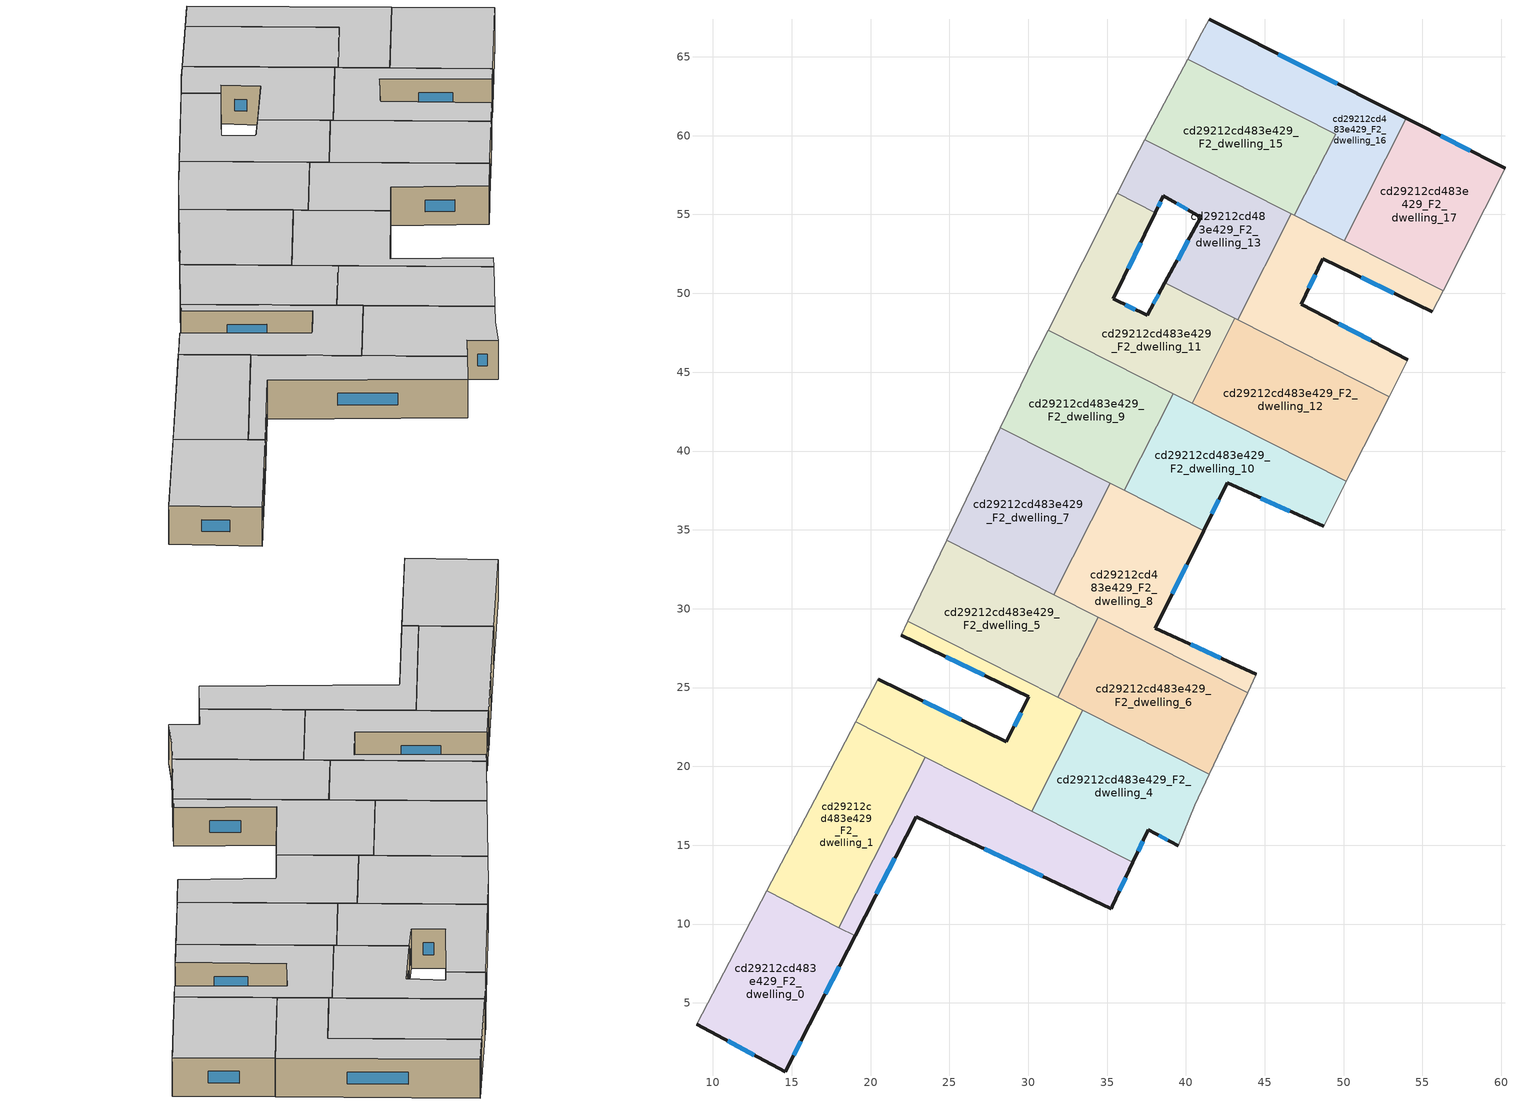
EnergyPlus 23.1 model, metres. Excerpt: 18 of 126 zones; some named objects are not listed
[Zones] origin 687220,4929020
cd29212cd483e429_F2_dwelling_0
 floor to cd29212cd483e429_F1_dwelling_0 (EU_floor_Construction): 19.02,9.26 16.12,3.6 14.59,0.63 8.96,3.66 13.42,12.1 z6
 wall outside (EU_wall_Construction): 8.96,3.66 14.59,0.63 16.12,3.6 19.02,9.26 z6:9
 wall adiabatic (EU_wall_Construction): 13.42,12.1 8.96,3.66 z6:9
 wall to cd29212cd483e429_F2_dwelling_1 (EU_wall_Construction): 18,9.78 13.42,12.1 z6:9
 wall to cd29212cd483e429_F2_dwelling_2 (EU_wall_Construction): 19.02,9.26 18,9.78 z6:9
 window (EU_Window_Construction): 17.14,5.59 18,7.28 / 15.13,1.68 15.59,2.56 / 10.94,2.6 12.62,1.7 z7.05:7.95
 ceiling to cd29212cd483e429_F3_dwelling_0 (EU_floor_Construction): 16.12,3.6 19.02,9.26 13.42,12.1 8.96,3.66 14.59,0.63 z9
cd29212cd483e429_F2_dwelling_1
 floor to cd29212cd483e429_F1_dwelling_1 (EU_floor_Construction): 23.47,20.58 18,9.78 13.42,12.1 16.78,18.48 19.05,22.82 z6
 wall adiabatic (EU_wall_Construction): 19.05,22.82 16.78,18.48 13.42,12.1 z6:9
 wall to cd29212cd483e429_F2_dwelling_2 (EU_wall_Construction): 18,9.78 23.47,20.58 z6:9
 wall to cd29212cd483e429_F2_dwelling_3 (EU_wall_Construction): 23.47,20.58 19.05,22.82 z6:9
 ceiling to cd29212cd483e429_F3_dwelling_1 (EU_floor_Construction): 18,9.78 23.47,20.58 19.05,22.82 16.78,18.48 13.42,12.1 z9
cd29212cd483e429_F2_dwelling_10
 floor to cd29212cd483e429_F1_dwelling_10 (EU_floor_Construction): 50.17,38.08 48.73,35.22 42.61,37.98 41.12,34.96 36.09,37.5 39.2,43.63 z6
 wall outside (EU_wall_Construction): 41.12,34.96 42.61,37.98 48.73,35.22 z6:9
 wall to cd29212cd483e429_F2_dwelling_9 (EU_wall_Construction): 39.2,43.63 36.09,37.5 z6:9
 wall adiabatic (EU_wall_Construction): 48.73,35.22 50.17,38.08 z6:9
 wall to cd29212cd483e429_F2_dwelling_8 (EU_wall_Construction): 36.09,37.5 41.12,34.96 z6:9
 wall to cd29212cd483e429_F2_dwelling_12 (EU_wall_Construction): 50.17,38.08 40.39,43.03 z6:9
 wall to cd29212cd483e429_F2_dwelling_11 (EU_wall_Construction): 40.39,43.03 39.2,43.63 z6:9
 window (EU_Window_Construction): 44.76,37.02 46.59,36.19 / 41.64,36.02 42.09,36.92 z7.05:7.95
 ceiling to cd29212cd483e429_F3_dwelling_10 (EU_floor_Construction): 48.73,35.22 50.17,38.08 39.2,43.63 36.09,37.5 41.12,34.96 42.61,37.98 z9
cd29212cd483e429_F2_dwelling_11
 floor to cd29212cd483e429_F1_dwelling_11 (EU_floor_Construction): 38.06,55.11 35.4,49.64 37.54,48.6 38.67,50.66 43.11,48.41 40.39,43.03 31.26,47.65 35.64,56.34 z6
 wall outside (EU_wall_Construction): 38.67,50.66 37.54,48.6 35.4,49.64 38.06,55.11 z6:9
 wall to cd29212cd483e429_F2_dwelling_13 (EU_wall_Construction): 38.06,55.11 35.64,56.34 / 43.11,48.41 38.67,50.66 z6:9
 wall to cd29212cd483e429_F2_dwelling_12 (EU_wall_Construction): 40.39,43.03 43.11,48.41 z6:9
 wall adiabatic (EU_wall_Construction): 35.64,56.34 31.26,47.65 z6:9
 wall to cd29212cd483e429_F2_dwelling_9 (EU_wall_Construction): 31.26,47.65 39.2,43.63 z6:9
 window (EU_Window_Construction): 36.33,51.56 37.13,53.2 / 36.79,48.97 36.15,49.28 / 38.28,49.94 37.94,49.32 z7.05:7.95
 ceiling to cd29212cd483e429_F3_dwelling_11 (EU_floor_Construction): 40.39,43.03 43.11,48.41 38.67,50.66 37.54,48.6 35.4,49.64 38.06,55.11 35.64,56.34 31.26,47.65 z9
cd29212cd483e429_F2_dwelling_12
 floor to cd29212cd483e429_F1_dwelling_12 (EU_floor_Construction): 52.89,43.45 50.45,38.64 50.17,38.08 40.39,43.03 43.11,48.41 z6
 wall adiabatic (EU_wall_Construction): 50.17,38.08 50.45,38.64 52.89,43.45 z6:9
 wall to cd29212cd483e429_F2_dwelling_14 (EU_wall_Construction): 52.89,43.45 43.28,48.32 z6:9
 wall to cd29212cd483e429_F2_dwelling_13 (EU_wall_Construction): 43.28,48.32 43.11,48.41 z6:9
 ceiling to cd29212cd483e429_F3_dwelling_12 (EU_floor_Construction): 50.45,38.64 52.89,43.45 43.11,48.41 40.39,43.03 50.17,38.08 z9
cd29212cd483e429_F2_dwelling_13
 floor to cd29212cd483e429_F1_dwelling_13 (EU_floor_Construction): 46.69,55.04 43.28,48.32 38.67,50.66 40.95,54.81 38.57,56.18 38.06,55.11 35.64,56.34 36.68,58.41 37.4,59.75 z6
 wall outside (EU_wall_Construction): 38.06,55.11 38.57,56.18 40.95,54.81 38.67,50.66 z6:9
 wall adiabatic (EU_wall_Construction): 37.4,59.75 36.68,58.41 35.64,56.34 z6:9
 wall to cd29212cd483e429_F2_dwelling_14 (EU_wall_Construction): 43.28,48.32 46.69,55.04 z6:9
 wall to cd29212cd483e429_F2_dwelling_15 (EU_wall_Construction): 46.69,55.04 37.4,59.75 z6:9
 window (EU_Window_Construction): 39.41,55.7 40.12,55.29 / 38.24,55.49 38.39,55.81 / 40.15,53.35 39.47,52.11 z7.05:7.95
 ceiling to cd29212cd483e429_F3_dwelling_13 (EU_floor_Construction): 43.28,48.32 46.69,55.04 37.4,59.75 36.68,58.41 35.64,56.34 38.06,55.11 38.57,56.18 40.95,54.81 38.67,50.66 z9
cd29212cd483e429_F2_dwelling_14
 floor to cd29212cd483e429_F1_dwelling_14 (EU_floor_Construction): 56.31,50.17 55.62,48.82 48.67,52.2 47.32,49.32 54.07,45.78 52.89,43.45 43.28,48.32 46.69,55.04 z6
 wall outside (EU_wall_Construction): 54.07,45.78 47.32,49.32 48.67,52.2 55.62,48.82 z6:9
 wall adiabatic (EU_wall_Construction): 55.62,48.82 56.31,50.17 / 52.89,43.45 54.07,45.78 z6:9
 wall to cd29212cd483e429_F2_dwelling_17 (EU_wall_Construction): 56.31,50.17 50.04,53.34 z6:9
 wall to cd29212cd483e429_F2_dwelling_16 (EU_wall_Construction): 50.04,53.35 46.88,54.95 z6:9
 wall to cd29212cd483e429_F2_dwelling_15 (EU_wall_Construction): 46.88,54.95 46.69,55.04 z6:9
 window (EU_Window_Construction): 51.11,51.02 53.19,50.01 / 47.8,50.33 48.2,51.19 / 51.71,47.02 49.69,48.08 z7.05:7.95
 ceiling to cd29212cd483e429_F3_dwelling_14 (EU_floor_Construction): 54.07,45.78 47.32,49.32 48.67,52.2 55.62,48.82 56.31,50.17 46.69,55.04 43.28,48.32 52.89,43.45 z9
cd29212cd483e429_F2_dwelling_15
 floor to cd29212cd483e429_F1_dwelling_15 (EU_floor_Construction): 49.49,60.09 46.88,54.95 37.4,59.75 40.12,64.84 z6
 wall to cd29212cd483e429_F2_dwelling_16 (EU_wall_Construction): 46.88,54.95 49.49,60.09 40.12,64.84 z6:9
 wall adiabatic (EU_wall_Construction): 40.12,64.84 37.4,59.75 z6:9
 ceiling to cd29212cd483e429_F3_dwelling_15 (EU_floor_Construction): 46.88,54.95 49.49,60.09 40.12,64.84 37.4,59.75 z9
cd29212cd483e429_F2_dwelling_16
 floor to cd29212cd483e429_F1_dwelling_16 (EU_floor_Construction): 53.96,61.09 50.04,53.34 46.88,54.95 49.49,60.09 40.12,64.84 41.01,66.51 41.47,67.38 z6
 wall outside (EU_wall_Construction): 53.96,61.09 41.47,67.38 z6:9
 wall adiabatic (EU_wall_Construction): 41.47,67.38 41.01,66.51 40.12,64.84 z6:9
 wall to cd29212cd483e429_F2_dwelling_17 (EU_wall_Construction): 50.04,53.34 53.96,61.09 z6:9
 window (EU_Window_Construction): 49.58,63.29 45.85,65.17 z7.05:7.95
 ceiling to cd29212cd483e429_F3_dwelling_16 (EU_floor_Construction): 50.04,53.34 53.96,61.09 41.47,67.38 41.01,66.51 40.12,64.84 49.49,60.09 46.88,54.95 z9
cd29212cd483e429_F2_dwelling_17
 floor to cd29212cd483e429_F1_dwelling_17 (EU_floor_Construction): 60.23,57.92 56.31,50.17 50.04,53.34 53.96,61.09 z6
 wall outside (EU_wall_Construction): 60.23,57.92 53.96,61.09 z6:9
 wall adiabatic (EU_wall_Construction): 56.31,50.17 60.23,57.92 z6:9
 window (EU_Window_Construction): 58.03,59.03 56.16,59.98 z7.05:7.95
 ceiling to cd29212cd483e429_F3_dwelling_17 (EU_floor_Construction): 56.31,50.17 60.23,57.92 53.96,61.09 50.04,53.34 z9
cd29212cd483e429_F2_dwelling_2
 floor to cd29212cd483e429_F1_dwelling_2 (EU_floor_Construction): 36.64,13.91 35.32,11.12 35.25,10.97 22.88,16.81 19.02,9.26 18,9.78 23.47,20.58 z6
 wall outside (EU_wall_Construction): 19.02,9.26 22.88,16.81 35.25,10.97 35.32,11.12 36.64,13.91 z6:9
 wall to cd29212cd483e429_F2_dwelling_4 (EU_wall_Construction): 36.64,13.91 30.22,17.16 z6:9
 wall to cd29212cd483e429_F2_dwelling_3 (EU_wall_Construction): 30.22,17.16 23.47,20.58 z6:9
 window (EU_Window_Construction): 27.22,14.77 30.92,13.02 / 20.37,11.91 21.53,14.17 / 35.79,12.1 36.18,12.93 z7.05:7.95
 ceiling to cd29212cd483e429_F3_dwelling_2 (EU_floor_Construction): 35.25,10.97 35.32,11.12 36.64,13.91 23.47,20.58 18,9.78 19.02,9.26 22.88,16.81 z9
cd29212cd483e429_F2_dwelling_3
 floor to cd29212cd483e429_F1_dwelling_3 (EU_floor_Construction): 33.47,23.57 30.22,17.16 19.05,22.82 19.19,23.08 20.46,25.49 20.47,25.51 28.61,21.56 30.04,24.4 21.94,28.32 22.36,29.2 z6
 wall outside (EU_wall_Construction): 21.94,28.32 30.04,24.4 28.61,21.56 20.47,25.51 z6:9
 wall adiabatic (EU_wall_Construction): 20.47,25.51 20.46,25.49 19.19,23.08 19.05,22.82 / 22.36,29.2 21.94,28.32 z6:9
 wall to cd29212cd483e429_F2_dwelling_4 (EU_wall_Construction): 30.22,17.16 33.47,23.57 z6:9
 wall to cd29212cd483e429_F2_dwelling_5 (EU_wall_Construction): 31.86,24.39 22.36,29.2 z6:9
 wall to cd29212cd483e429_F2_dwelling_6 (EU_wall_Construction): 33.47,23.57 31.86,24.39 z6:9
 window (EU_Window_Construction): 25.76,22.95 23.33,24.13 / 29.54,23.41 29.12,22.56 / 24.78,26.95 27.2,25.78 z7.05:7.95
 ceiling to cd29212cd483e429_F3_dwelling_3 (EU_floor_Construction): 30.22,17.16 33.47,23.57 22.36,29.2 21.94,28.32 30.04,24.4 28.61,21.56 20.47,25.51 20.46,25.49 19.19,23.08 19.05,22.82 z9
cd29212cd483e429_F2_dwelling_4
 floor to cd29212cd483e429_F1_dwelling_4 (EU_floor_Construction): 41.48,19.52 40.55,17.54 39.52,14.98 37.61,15.97 36.64,13.91 30.22,17.16 33.47,23.57 z6
 wall outside (EU_wall_Construction): 36.64,13.91 37.61,15.97 39.52,14.98 z6:9
 wall adiabatic (EU_wall_Construction): 39.52,14.98 40.55,17.54 41.48,19.52 z6:9
 wall to cd29212cd483e429_F2_dwelling_6 (EU_wall_Construction): 41.48,19.52 33.47,23.57 z6:9
 window (EU_Window_Construction): 38.28,15.63 38.85,15.33 / 36.98,14.63 37.27,15.25 z7.05:7.95
 ceiling to cd29212cd483e429_F3_dwelling_4 (EU_floor_Construction): 39.52,14.98 40.55,17.54 41.48,19.52 33.47,23.57 30.22,17.16 36.64,13.91 37.61,15.97 z9
cd29212cd483e429_F2_dwelling_5
 floor to cd29212cd483e429_F1_dwelling_5 (EU_floor_Construction): 34.43,29.47 31.86,24.39 22.36,29.2 24.82,34.34 z6
 wall to cd29212cd483e429_F2_dwelling_6 (EU_wall_Construction): 31.86,24.39 34.43,29.47 z6:9
 wall adiabatic (EU_wall_Construction): 24.82,34.34 22.36,29.2 z6:9
 wall to cd29212cd483e429_F2_dwelling_7 (EU_wall_Construction): 31.62,30.89 24.82,34.34 z6:9
 wall to cd29212cd483e429_F2_dwelling_8 (EU_wall_Construction): 34.43,29.47 31.62,30.89 z6:9
 ceiling to cd29212cd483e429_F3_dwelling_5 (EU_floor_Construction): 31.86,24.39 34.43,29.47 24.82,34.34 22.36,29.2 z9
cd29212cd483e429_F2_dwelling_6
 floor to cd29212cd483e429_F1_dwelling_6 (EU_floor_Construction): 43.92,24.67 41.48,19.52 31.86,24.39 34.43,29.47 z6
 wall adiabatic (EU_wall_Construction): 41.48,19.52 43.92,24.67 z6:9
 wall to cd29212cd483e429_F2_dwelling_8 (EU_wall_Construction): 43.92,24.67 34.43,29.47 z6:9
 ceiling to cd29212cd483e429_F3_dwelling_6 (EU_floor_Construction): 41.48,19.52 43.92,24.67 34.43,29.47 31.86,24.39 z9
cd29212cd483e429_F2_dwelling_7
 floor to cd29212cd483e429_F1_dwelling_7 (EU_floor_Construction): 35.19,37.96 31.62,30.89 24.82,34.34 28.24,41.48 z6
 wall to cd29212cd483e429_F2_dwelling_8 (EU_wall_Construction): 31.62,30.89 35.19,37.96 z6:9
 wall adiabatic (EU_wall_Construction): 28.24,41.48 24.82,34.34 z6:9
 wall to cd29212cd483e429_F2_dwelling_9 (EU_wall_Construction): 35.19,37.96 28.24,41.48 z6:9
 ceiling to cd29212cd483e429_F3_dwelling_7 (EU_floor_Construction): 31.62,30.89 35.19,37.96 28.24,41.48 24.82,34.34 z9
cd29212cd483e429_F2_dwelling_8
 floor to cd29212cd483e429_F1_dwelling_8 (EU_floor_Construction): 41.12,34.96 38.06,28.77 44.46,25.83 43.92,24.67 31.62,30.89 35.19,37.96 z6
 wall outside (EU_wall_Construction): 44.46,25.83 38.06,28.77 41.12,34.96 z6:9
 wall adiabatic (EU_wall_Construction): 43.92,24.67 44.46,25.83 z6:9
 wall to cd29212cd483e429_F2_dwelling_9 (EU_wall_Construction): 36.09,37.5 35.19,37.96 z6:9
 window (EU_Window_Construction): 39.13,30.94 40.05,32.79 / 42.22,26.86 40.31,27.74 z7.05:7.95
 ceiling to cd29212cd483e429_F3_dwelling_8 (EU_floor_Construction): 43.92,24.67 44.46,25.83 38.06,28.77 41.12,34.96 35.19,37.96 31.62,30.89 z9
cd29212cd483e429_F2_dwelling_9
 floor to cd29212cd483e429_F1_dwelling_9 (EU_floor_Construction): 39.2,43.63 36.09,37.5 28.24,41.48 29.97,45.08 29.98,45.12 31.26,47.65 z6
 wall adiabatic (EU_wall_Construction): 31.26,47.65 29.98,45.12 29.97,45.08 28.24,41.48 z6:9
 ceiling to cd29212cd483e429_F3_dwelling_9 (EU_floor_Construction): 36.09,37.5 39.2,43.63 31.26,47.65 29.98,45.12 29.97,45.08 28.24,41.48 z9
[Building]
EU S2 Campaign: North Axis=0; Terrain=City; Solar Distribution=FullExterior
[Site:Location]
Bologna: Latitude=44.5; Longitude=11.25; Time Zone=1; Elevation=37
[SizingPeriod:WeatherFileDays]
AnnualSizingPeriod: Begin Month=1; Begin Day of Month=1; End Month=12; End Day of Month=31; Day of Week for Start Day=Monday; Use Weather File Daylight Saving Period=No; Use Weather File Rain and Snow Indicators=No
[MATERIAL]
EU_InternalMass_Material: Roughness=MediumRough; Thickness=0.1; Conductivity=1; Density=1800; Specific Heat=900; Thermal Absorptance=0.9; Solar Absorptance=0.7; Visible Absorptance=0.7
[MATERIAL:NOMASS] Roughness=MediumRough; Thermal Absorptance=0.9; Solar Absorptance=0.7; Visible Absorptance=0.7
Name | Thermal Resistance
EU_wall_NoMass | 0.890213
EU_floor_NoMass | 0.79516
[WINDOWMATERIAL:SIMPLEGLAZINGSYSTEM]
EU_Window_SimpleGlazing: UFactor=4.49146; Solar Heat Gain Coefficient=0.85; Visible Transmittance=0.85
[CONSTRUCTION]
EU_wall_Construction: EU_wall_NoMass
EU_floor_Construction: EU_floor_NoMass
EU_Window_Construction: EU_Window_SimpleGlazing
EU_InternalMass_Construction: EU_InternalMass_Material
[ZONE] Type=1; Multiplier=1; Ceiling Height=autocalculate; Floor Area=autocalculate; Part of Total Floor Area=Yes
Name | Volume
cd29212cd483e429_F2_dwelling_0; cd29212cd483e429_F2_dwelling_16 | 182.966
cd29212cd483e429_F2_dwelling_1 | 182.969
cd29212cd483e429_F2_dwelling_10 | 182.99
cd29212cd483e429_F2_dwelling_11 | 198.152
cd29212cd483e429_F2_dwelling_12 | 198.146
cd29212cd483e429_F2_dwelling_13; cd29212cd483e429_F2_dwelling_14 | 167.782
cd29212cd483e429_F2_dwelling_15; cd29212cd483e429_F2_dwelling_2; cd29212cd483e429_F2_dwelling_6 | 182.944
cd29212cd483e429_F2_dwelling_17 | 182.967
cd29212cd483e429_F2_dwelling_3 | 182.971
cd29212cd483e429_F2_dwelling_4 | 182.976
cd29212cd483e429_F2_dwelling_5 | 182.929
cd29212cd483e429_F2_dwelling_7 | 182.968
cd29212cd483e429_F2_dwelling_8 | 182.956
cd29212cd483e429_F2_dwelling_9 | 182.978
[INTERNALMASS] Construction=EU_InternalMass_Construction
Name | Zone or ZoneList | Surface Area
cd29212cd483e429_F2_dwelling_0_EU_InternalMass | cd29212cd483e429_F2_dwelling_0 | 60.9888
cd29212cd483e429_F2_dwelling_1_EU_InternalMass | cd29212cd483e429_F2_dwelling_1 | 60.9896
cd29212cd483e429_F2_dwelling_2_EU_InternalMass | cd29212cd483e429_F2_dwelling_2 | 60.9811
cd29212cd483e429_F2_dwelling_3_EU_InternalMass | cd29212cd483e429_F2_dwelling_3 | 60.9954
cd29212cd483e429_F2_dwelling_4_EU_InternalMass | cd29212cd483e429_F2_dwelling_4 | 60.9917
cd29212cd483e429_F2_dwelling_5_EU_InternalMass | cd29212cd483e429_F2_dwelling_5 | 60.9764
cd29212cd483e429_F2_dwelling_6_EU_InternalMass | cd29212cd483e429_F2_dwelling_6 | 60.9809
cd29212cd483e429_F2_dwelling_7_EU_InternalMass | cd29212cd483e429_F2_dwelling_7 | 60.9885
cd29212cd483e429_F2_dwelling_8_EU_InternalMass | cd29212cd483e429_F2_dwelling_8 | 60.986
cd29212cd483e429_F2_dwelling_9_EU_InternalMass | cd29212cd483e429_F2_dwelling_9 | 60.9933
cd29212cd483e429_F2_dwelling_10_EU_InternalMass | cd29212cd483e429_F2_dwelling_10 | 60.9966
cd29212cd483e429_F2_dwelling_11_EU_InternalMass | cd29212cd483e429_F2_dwelling_11 | 66.0517
cd29212cd483e429_F2_dwelling_12_EU_InternalMass | cd29212cd483e429_F2_dwelling_12 | 66.0498
cd29212cd483e429_F2_dwelling_13_EU_InternalMass | cd29212cd483e429_F2_dwelling_13 | 55.9277
cd29212cd483e429_F2_dwelling_14_EU_InternalMass | cd29212cd483e429_F2_dwelling_14 | 55.9274
cd29212cd483e429_F2_dwelling_15_EU_InternalMass | cd29212cd483e429_F2_dwelling_15 | 60.9818
cd29212cd483e429_F2_dwelling_16_EU_InternalMass | cd29212cd483e429_F2_dwelling_16 | 60.9886
cd29212cd483e429_F2_dwelling_17_EU_InternalMass | cd29212cd483e429_F2_dwelling_17 | 60.9881
[OTHEREQUIPMENT] Fuel Type=Electricity; Design Level Calculation Method=Watts/Area; Power per Zone Floor Area=1; Fraction Latent=0; Fraction Radiant=0; Fraction Lost=0; Carbon Dioxide Generation Rate=0; EndUse Subcategory=EU_Step8_InternalGains
Name | Zone or ZoneList or Space or SpaceList | Schedule
EU_Step8_InternalGain_cd29212cd483e429_F2_dwelling_0_f000 | cd29212cd483e429_F2_dwelling_0 | EU_Step8_GainSchedule_cd29212cd483e429_F2_dwelling_0_f000
EU_Step8_InternalGain_cd29212cd483e429_F2_dwelling_1_f000 | cd29212cd483e429_F2_dwelling_1 | EU_Step8_GainSchedule_cd29212cd483e429_F2_dwelling_1_f000
EU_Step8_InternalGain_cd29212cd483e429_F2_dwelling_2_f000 | cd29212cd483e429_F2_dwelling_2 | EU_Step8_GainSchedule_cd29212cd483e429_F2_dwelling_2_f000
EU_Step8_InternalGain_cd29212cd483e429_F2_dwelling_3_f000 | cd29212cd483e429_F2_dwelling_3 | EU_Step8_GainSchedule_cd29212cd483e429_F2_dwelling_3_f000
EU_Step8_InternalGain_cd29212cd483e429_F2_dwelling_4_f000 | cd29212cd483e429_F2_dwelling_4 | EU_Step8_GainSchedule_cd29212cd483e429_F2_dwelling_4_f000
EU_Step8_InternalGain_cd29212cd483e429_F2_dwelling_5_f000 | cd29212cd483e429_F2_dwelling_5 | EU_Step8_GainSchedule_cd29212cd483e429_F2_dwelling_5_f000
EU_Step8_InternalGain_cd29212cd483e429_F2_dwelling_6_f000 | cd29212cd483e429_F2_dwelling_6 | EU_Step8_GainSchedule_cd29212cd483e429_F2_dwelling_6_f000
EU_Step8_InternalGain_cd29212cd483e429_F2_dwelling_7_f000 | cd29212cd483e429_F2_dwelling_7 | EU_Step8_GainSchedule_cd29212cd483e429_F2_dwelling_7_f000
EU_Step8_InternalGain_cd29212cd483e429_F2_dwelling_8_f000 | cd29212cd483e429_F2_dwelling_8 | EU_Step8_GainSchedule_cd29212cd483e429_F2_dwelling_8_f000
EU_Step8_InternalGain_cd29212cd483e429_F2_dwelling_9_f000 | cd29212cd483e429_F2_dwelling_9 | EU_Step8_GainSchedule_cd29212cd483e429_F2_dwelling_9_f000
EU_Step8_InternalGain_cd29212cd483e429_F2_dwelling_10_f000 | cd29212cd483e429_F2_dwelling_10 | EU_Step8_GainSchedule_cd29212cd483e429_F2_dwelling_10_f000
EU_Step8_InternalGain_cd29212cd483e429_F2_dwelling_11_f000 | cd29212cd483e429_F2_dwelling_11 | EU_Step8_GainSchedule_cd29212cd483e429_F2_dwelling_11_f000
EU_Step8_InternalGain_cd29212cd483e429_F2_dwelling_12_f000 | cd29212cd483e429_F2_dwelling_12 | EU_Step8_GainSchedule_cd29212cd483e429_F2_dwelling_12_f000
EU_Step8_InternalGain_cd29212cd483e429_F2_dwelling_13_f000 | cd29212cd483e429_F2_dwelling_13 | EU_Step8_GainSchedule_cd29212cd483e429_F2_dwelling_13_f000
EU_Step8_InternalGain_cd29212cd483e429_F2_dwelling_14_f000 | cd29212cd483e429_F2_dwelling_14 | EU_Step8_GainSchedule_cd29212cd483e429_F2_dwelling_14_f000
EU_Step8_InternalGain_cd29212cd483e429_F2_dwelling_15_f000 | cd29212cd483e429_F2_dwelling_15 | EU_Step8_GainSchedule_cd29212cd483e429_F2_dwelling_15_f000
EU_Step8_InternalGain_cd29212cd483e429_F2_dwelling_16_f000 | cd29212cd483e429_F2_dwelling_16 | EU_Step8_GainSchedule_cd29212cd483e429_F2_dwelling_16_f000
EU_Step8_InternalGain_cd29212cd483e429_F2_dwelling_17_f000 | cd29212cd483e429_F2_dwelling_17 | EU_Step8_GainSchedule_cd29212cd483e429_F2_dwelling_17_f000
[ZONEVENTILATION:DESIGNFLOWRATE] Schedule=EU_AlwaysOn; Design Flow Rate Calculation Method=AirChanges/Hour; Air Changes per Hour=0.718634; Ventilation Type=Natural; Fan Pressure Rise=0; Fan Total Efficiency=1; Constant Term Coefficient=1; Temperature Term Coefficient=0; Velocity Term Coefficient=0; Velocity Squared Term Coefficient=0; Minimum Indoor Temperature=-100; Maximum Indoor Temperature=100; Delta Temperature=-100; Minimum Outdoor Temperature=-100; Maximum Outdoor Temperature=100; Maximum Wind Speed=40
Name | Zone or ZoneList or Space or SpaceList
EU_ConstantAir_cd29212cd483e429_F2_dwelling_0 | cd29212cd483e429_F2_dwelling_0
EU_ConstantAir_cd29212cd483e429_F2_dwelling_1 | cd29212cd483e429_F2_dwelling_1
EU_ConstantAir_cd29212cd483e429_F2_dwelling_2 | cd29212cd483e429_F2_dwelling_2
EU_ConstantAir_cd29212cd483e429_F2_dwelling_3 | cd29212cd483e429_F2_dwelling_3
EU_ConstantAir_cd29212cd483e429_F2_dwelling_4 | cd29212cd483e429_F2_dwelling_4
EU_ConstantAir_cd29212cd483e429_F2_dwelling_5 | cd29212cd483e429_F2_dwelling_5
EU_ConstantAir_cd29212cd483e429_F2_dwelling_6 | cd29212cd483e429_F2_dwelling_6
EU_ConstantAir_cd29212cd483e429_F2_dwelling_7 | cd29212cd483e429_F2_dwelling_7
EU_ConstantAir_cd29212cd483e429_F2_dwelling_8 | cd29212cd483e429_F2_dwelling_8
EU_ConstantAir_cd29212cd483e429_F2_dwelling_9 | cd29212cd483e429_F2_dwelling_9
EU_ConstantAir_cd29212cd483e429_F2_dwelling_10 | cd29212cd483e429_F2_dwelling_10
EU_ConstantAir_cd29212cd483e429_F2_dwelling_11 | cd29212cd483e429_F2_dwelling_11
EU_ConstantAir_cd29212cd483e429_F2_dwelling_12 | cd29212cd483e429_F2_dwelling_12
EU_ConstantAir_cd29212cd483e429_F2_dwelling_13 | cd29212cd483e429_F2_dwelling_13
EU_ConstantAir_cd29212cd483e429_F2_dwelling_14 | cd29212cd483e429_F2_dwelling_14
EU_ConstantAir_cd29212cd483e429_F2_dwelling_15 | cd29212cd483e429_F2_dwelling_15
EU_ConstantAir_cd29212cd483e429_F2_dwelling_16 | cd29212cd483e429_F2_dwelling_16
EU_ConstantAir_cd29212cd483e429_F2_dwelling_17 | cd29212cd483e429_F2_dwelling_17
[HVACTEMPLATE:ZONE:IDEALLOADSAIRSYSTEM] System Availability Schedule=EU_AlwaysOn; Maximum Heating Supply Air Temperature=50; Minimum Cooling Supply Air Temperature=13; Maximum Heating Supply Air Humidity Ratio=0.0156; Minimum Cooling Supply Air Humidity Ratio=0.0077; Heating Limit=NoLimit; Cooling Limit=NoLimit; Heating Availability Schedule=EU_AlwaysOn; Cooling Availability Schedule=EU_CoolingOff; Dehumidification Control Type=ConstantSensibleHeatRatio; Cooling Sensible Heat Ratio=0.7; Dehumidification Setpoint=60; Humidification Control Type=None; Humidification Setpoint=30; Outdoor Air Method=None; Outdoor Air Flow Rate per Person=0.00944; Outdoor Air Flow Rate per Zone Floor Area=0; Outdoor Air Flow Rate per Zone=0; Demand Controlled Ventilation Type=None; Outdoor Air Economizer Type=NoEconomizer; Heat Recovery Type=None; Sensible Heat Recovery Effectiveness=0.7; Latent Heat Recovery Effectiveness=0.65
Name | Template Thermostat
cd29212cd483e429_F2_dwelling_0 | EU_HeatOnly_cd29212cd483e429_F2_dwelling_0
cd29212cd483e429_F2_dwelling_1 | EU_HeatOnly_cd29212cd483e429_F2_dwelling_1
cd29212cd483e429_F2_dwelling_2 | EU_HeatOnly_cd29212cd483e429_F2_dwelling_2
cd29212cd483e429_F2_dwelling_3 | EU_HeatOnly_cd29212cd483e429_F2_dwelling_3
cd29212cd483e429_F2_dwelling_4 | EU_HeatOnly_cd29212cd483e429_F2_dwelling_4
cd29212cd483e429_F2_dwelling_5 | EU_HeatOnly_cd29212cd483e429_F2_dwelling_5
cd29212cd483e429_F2_dwelling_6 | EU_HeatOnly_cd29212cd483e429_F2_dwelling_6
cd29212cd483e429_F2_dwelling_7 | EU_HeatOnly_cd29212cd483e429_F2_dwelling_7
cd29212cd483e429_F2_dwelling_8 | EU_HeatOnly_cd29212cd483e429_F2_dwelling_8
cd29212cd483e429_F2_dwelling_9 | EU_HeatOnly_cd29212cd483e429_F2_dwelling_9
cd29212cd483e429_F2_dwelling_10 | EU_HeatOnly_cd29212cd483e429_F2_dwelling_10
cd29212cd483e429_F2_dwelling_11 | EU_HeatOnly_cd29212cd483e429_F2_dwelling_11
cd29212cd483e429_F2_dwelling_12 | EU_HeatOnly_cd29212cd483e429_F2_dwelling_12
cd29212cd483e429_F2_dwelling_13 | EU_HeatOnly_cd29212cd483e429_F2_dwelling_13
cd29212cd483e429_F2_dwelling_14 | EU_HeatOnly_cd29212cd483e429_F2_dwelling_14
cd29212cd483e429_F2_dwelling_15 | EU_HeatOnly_cd29212cd483e429_F2_dwelling_15
cd29212cd483e429_F2_dwelling_16 | EU_HeatOnly_cd29212cd483e429_F2_dwelling_16
cd29212cd483e429_F2_dwelling_17 | EU_HeatOnly_cd29212cd483e429_F2_dwelling_17
[SIZING:ZONE] Zone Cooling Design Supply Air Temperature Input Method=SupplyAirTemperature; Zone Cooling Design Supply Air Temperature=13; Zone Heating Design Supply Air Temperature Input Method=SupplyAirTemperature; Zone Heating Design Supply Air Temperature=50; Zone Cooling Design Supply Air Humidity Ratio=0.008; Zone Heating Design Supply Air Humidity Ratio=0.008; Cooling Design Air Flow Method=DesignDay; Cooling Design Air Flow Rate=0; Cooling Minimum Air Flow per Zone Floor Area=0.000762; Cooling Minimum Air Flow=0; Cooling Minimum Air Flow Fraction=0.2; Heating Design Air Flow Method=DesignDay; Heating Design Air Flow Rate=0; Heating Maximum Air Flow per Zone Floor Area=0.002032; Heating Maximum Air Flow=0.141576; Heating Maximum Air Flow Fraction=0.3; Account for Dedicated Outdoor Air System=No; Dedicated Outdoor Air System Control Strategy=NeutralSupplyAir; Dedicated Outdoor Air Low Setpoint Temperature for Design=autosize; Dedicated Outdoor Air High Setpoint Temperature for Design=autosize; Zone Load Sizing Method=Sensible Load Only No Latent Load; Zone Latent Cooling Design Supply Air Humidity Ratio Input Method=HumidityRatioDifference; Zone Cooling Design Supply Air Humidity Ratio Difference=0.005; Zone Latent Heating Design Supply Air Humidity Ratio Input Method=HumidityRatioDifference; Zone Humidification Design Supply Air Humidity Ratio Difference=0.005
cd29212cd483e429_F2_dwelling_0; cd29212cd483e429_F2_dwelling_1; cd29212cd483e429_F2_dwelling_2; cd29212cd483e429_F2_dwelling_3; cd29212cd483e429_F2_dwelling_4; cd29212cd483e429_F2_dwelling_5; cd29212cd483e429_F2_dwelling_6; cd29212cd483e429_F2_dwelling_7; cd29212cd483e429_F2_dwelling_8; cd29212cd483e429_F2_dwelling_9; cd29212cd483e429_F2_dwelling_10; cd29212cd483e429_F2_dwelling_11; cd29212cd483e429_F2_dwelling_12; cd29212cd483e429_F2_dwelling_13; cd29212cd483e429_F2_dwelling_14; cd29212cd483e429_F2_dwelling_15; cd29212cd483e429_F2_dwelling_16; cd29212cd483e429_F2_dwelling_17
[SCHEDULE:CONSTANT]
Name | Hourly Value
EU_AlwaysOn | 1
EU_CoolingOff | 0
[SCHEDULE:FILE] Column Number=1; Rows to Skip at Top=0; Number of Hours of Data=8760; Column Separator=Comma; Interpolate to Timestep=No; Minutes per Item=60; Adjust Schedule for Daylight Savings=Yes
Name | File
EU_Step8_GainSchedule_cd29212cd483e429_F2_dwelling_0_f000 | ../../schedules/cd29212cd483e429/cd29212cd483e429_F2_dwelling_0_f000_gain.csv
EU_Step8_GainSchedule_cd29212cd483e429_F2_dwelling_1_f000 | ../../schedules/cd29212cd483e429/cd29212cd483e429_F2_dwelling_1_f000_gain.csv
EU_Step8_GainSchedule_cd29212cd483e429_F2_dwelling_2_f000 | ../../schedules/cd29212cd483e429/cd29212cd483e429_F2_dwelling_2_f000_gain.csv
EU_Step8_GainSchedule_cd29212cd483e429_F2_dwelling_3_f000 | ../../schedules/cd29212cd483e429/cd29212cd483e429_F2_dwelling_3_f000_gain.csv
EU_Step8_GainSchedule_cd29212cd483e429_F2_dwelling_4_f000 | ../../schedules/cd29212cd483e429/cd29212cd483e429_F2_dwelling_4_f000_gain.csv
EU_Step8_GainSchedule_cd29212cd483e429_F2_dwelling_5_f000 | ../../schedules/cd29212cd483e429/cd29212cd483e429_F2_dwelling_5_f000_gain.csv
EU_Step8_GainSchedule_cd29212cd483e429_F2_dwelling_6_f000 | ../../schedules/cd29212cd483e429/cd29212cd483e429_F2_dwelling_6_f000_gain.csv
EU_Step8_GainSchedule_cd29212cd483e429_F2_dwelling_7_f000 | ../../schedules/cd29212cd483e429/cd29212cd483e429_F2_dwelling_7_f000_gain.csv
EU_Step8_GainSchedule_cd29212cd483e429_F2_dwelling_8_f000 | ../../schedules/cd29212cd483e429/cd29212cd483e429_F2_dwelling_8_f000_gain.csv
EU_Step8_GainSchedule_cd29212cd483e429_F2_dwelling_9_f000 | ../../schedules/cd29212cd483e429/cd29212cd483e429_F2_dwelling_9_f000_gain.csv
EU_Step8_GainSchedule_cd29212cd483e429_F2_dwelling_10_f000 | ../../schedules/cd29212cd483e429/cd29212cd483e429_F2_dwelling_10_f000_gain.csv
EU_Step8_GainSchedule_cd29212cd483e429_F2_dwelling_11_f000 | ../../schedules/cd29212cd483e429/cd29212cd483e429_F2_dwelling_11_f000_gain.csv
EU_Step8_GainSchedule_cd29212cd483e429_F2_dwelling_12_f000 | ../../schedules/cd29212cd483e429/cd29212cd483e429_F2_dwelling_12_f000_gain.csv
EU_Step8_GainSchedule_cd29212cd483e429_F2_dwelling_13_f000 | ../../schedules/cd29212cd483e429/cd29212cd483e429_F2_dwelling_13_f000_gain.csv
EU_Step8_GainSchedule_cd29212cd483e429_F2_dwelling_14_f000 | ../../schedules/cd29212cd483e429/cd29212cd483e429_F2_dwelling_14_f000_gain.csv
EU_Step8_GainSchedule_cd29212cd483e429_F2_dwelling_15_f000 | ../../schedules/cd29212cd483e429/cd29212cd483e429_F2_dwelling_15_f000_gain.csv
EU_Step8_GainSchedule_cd29212cd483e429_F2_dwelling_16_f000 | ../../schedules/cd29212cd483e429/cd29212cd483e429_F2_dwelling_16_f000_gain.csv
EU_Step8_GainSchedule_cd29212cd483e429_F2_dwelling_17_f000 | ../../schedules/cd29212cd483e429/cd29212cd483e429_F2_dwelling_17_f000_gain.csv
